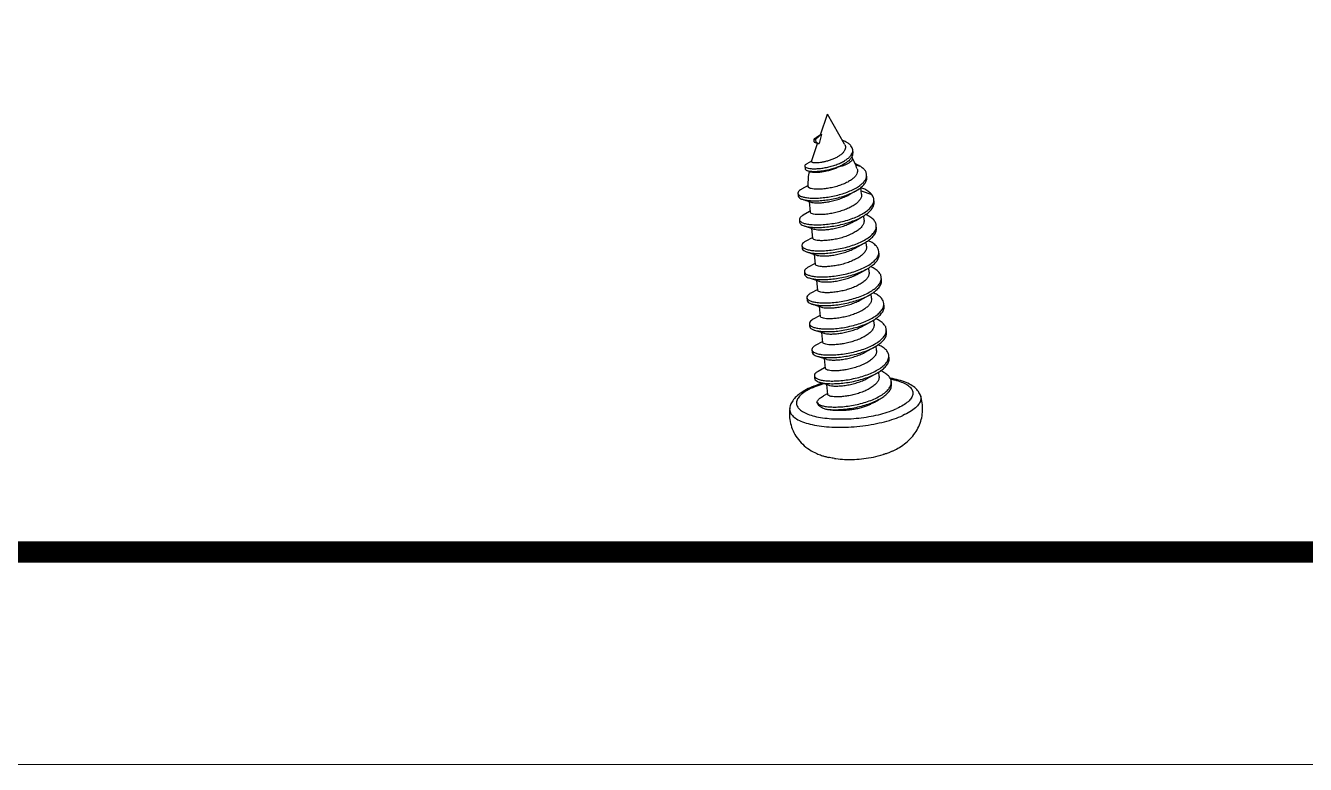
# Model space of a CAD drawing. Header units: millimetres. Extents: x 6083 to 6448, y 1315 to 1569.
# Drawn here: x 6223.94 to 6261.82, y 1315.04 to 1336.91 of the extents above; entities that cross this region are included whole.
import ezdxf

# ---------------------------------------------------------------- set-up
doc = ezdxf.new("R2010")
doc.units = ezdxf.units.MM
doc.layers.add('3_ALL_AXES', color=7, linetype='Continuous')
doc.layers.add('from', color=7, linetype='Continuous', lineweight=13)

# ---------------------------------------------------------------- blocks, each defined once
blk = doc.blocks.new('A$C496B05E0')
at = {"color": 7, "linetype": 'Continuous'}
for p, q in [((14.581, 20.322), (14.337, 20.113)), ((14.581, 20.322), (14.478, 19.963)), ((14.269, 20.127), (14.279, 20.022)), ((14.337, 20.113), (14.347, 20.008)), ((14.347, 20.008), (14.478, 19.963)), ((15.819, 19.606), (15.809, 19.711)), ((14.178, 19.238), (14.179, 19.245)), ((13.915, 19.064), (13.925, 18.959)), ((14.006, 18.892), (14.085, 18.864)), ((14.085, 18.864), (14.133, 18.847)), ((15.284, 19.053), (15.398, 19.115)), ((15.917, 19.122), (16.087, 19.069)), ((16.367, 18.63), (16.357, 18.735)), ((14.043, 18.301), (13.791, 18.161)), ((13.645, 17.994), (13.655, 17.889)), ((16.146, 18.089), (16.56, 17.944)), ((16.65, 17.651), (16.64, 17.756)), ((14.105, 17.27), (13.854, 17.131)), ((14.095, 17.666), (14.159, 17.644)), ((14.133, 17.286), (14.105, 17.27)), ((13.703, 16.956), (13.713, 16.851)), ((13.895, 16.707), (14.166, 16.619)), ((15.83, 16.873), (15.924, 16.926)), ((15.924, 16.926), (16.164, 17.059)), ((16.748, 16.624), (16.738, 16.729)), ((14.204, 16.243), (13.953, 16.104)), ((14.166, 16.619), (14.274, 16.583)), ((14.232, 16.259), (14.204, 16.243)), ((13.801, 15.929), (13.812, 15.823)), ((13.994, 15.68), (14.265, 15.592)), ((16.847, 15.597), (16.837, 15.702)), ((14.303, 15.216), (14.052, 15.077)), ((14.265, 15.592), (14.373, 15.556)), ((14.331, 15.231), (14.303, 15.216)), ((13.9, 14.901), (13.91, 14.796)), ((14.092, 14.653), (14.364, 14.565)), ((16.028, 14.819), (16.122, 14.872)), ((16.122, 14.872), (16.361, 15.005)), ((16.946, 14.569), (16.936, 14.674)), ((14.401, 14.188), (14.15, 14.049)), ((14.364, 14.565), (14.471, 14.529)), ((14.429, 14.204), (14.401, 14.188)), ((13.999, 13.874), (14.009, 13.769)), ((16.126, 13.792), (16.22, 13.845)), ((16.22, 13.845), (16.46, 13.977)), ((17.044, 13.542), (17.034, 13.647)), ((14.191, 13.626), (14.462, 13.537)), ((14.5, 13.161), (14.249, 13.022)), ((14.462, 13.537), (14.57, 13.502)), ((14.528, 13.177), (14.5, 13.161)), ((14.097, 12.847), (14.108, 12.742)), ((16.225, 12.764), (16.319, 12.817)), ((16.319, 12.817), (16.559, 12.95)), ((14.29, 12.598), (14.561, 12.51)), ((14.599, 12.134), (14.348, 11.995)), ((14.561, 12.51), (14.669, 12.474)), ((14.627, 12.15), (14.599, 12.134)), ((17.143, 12.515), (17.133, 12.62)), ((14.196, 11.819), (14.206, 11.714)), ((16.324, 11.737), (16.418, 11.79)), ((16.418, 11.79), (16.657, 11.923)), ((14.389, 11.571), (14.66, 11.483)), ((14.66, 11.483), (14.767, 11.447)), ((14.725, 11.122), (14.697, 11.107)), ((17.242, 11.488), (17.232, 11.593)), ((14.295, 10.792), (14.305, 10.687)), ((14.697, 11.107), (14.446, 10.968)), ((16.422, 10.71), (16.516, 10.763)), ((16.516, 10.763), (16.756, 10.896)), ((14.487, 10.544), (14.758, 10.456)), ((14.758, 10.456), (14.866, 10.42)), ((17.34, 10.46), (17.33, 10.565)), ((14.796, 10.079), (14.655, 10.001)), ((14.824, 10.095), (14.796, 10.079)), ((16.513, 9.678), (16.521, 9.683)), ((16.521, 9.683), (16.615, 9.735)), ((16.615, 9.735), (16.855, 9.868)), ((16.919, 10.016), (16.921, 10.018)), ((17.049, 7.7), (17.103, 7.721)), ((15.086, 7.532), (15.141, 7.523))]:
    blk.add_line(p, q, dxfattribs=at)
for points in [[(14.539, 20.3), (14.451, 20.242), (14.359, 20.186), (14.28, 20.139)], [(14.287, 20.014), (14.363, 19.982), (14.419, 19.957)], [(14.185, 19.261), (14.086, 19.205), (13.998, 19.157)], [(15.398, 19.115), (15.434, 19.138), (15.488, 19.17)], [(13.822, 17.756), (13.955, 17.712), (14.095, 17.666)], [(15.696, 17.956), (15.814, 18.023), (15.929, 18.088)], [(15.929, 15.846), (16.023, 15.899), (16.145, 15.967), (16.263, 16.032)]]:
    blk.add_lwpolyline(points, dxfattribs=at)
for centre, radius, start, end in [((14.284, 19.221), 0.107, 166.7518, 170.7097), ((14.294, 19.218), 0.117, 161.2579, 166.7212), ((15.375, 19.665), 0.464, 325.3161, 327.4496), ((15.509, 19.696), 0.302, 341.8946, 343.1491), ((15.472, 18.881), 0.925, 299.1442, 300.0195), ((16.378, 16.705), 0.362, 344.2362, 347.3072), ((16.882, 11.566), 0.351, 346.1084, 347.3047), ((15.917, 11.381), 1.804, 289.285, 289.5618)]:
    blk.add_arc(centre, radius, start, end, dxfattribs=at)
for points, start_tangent, end_tangent in [([(14.548, 20.305), (14.539, 20.301)], (-0.92168, -0.38795), (-0.884804, -0.465964)), ([(14.581, 20.322), (14.548, 20.305)], (-0.897848, -0.440305), (-0.92168, -0.38795)), ([(14.271, 20.127), (14.271, 20.123), (14.272, 20.121)], (-0.146103, -0.989269), (0.68667, -0.726969)), ([(14.279, 20.14), (14.274, 20.135), (14.271, 20.127)], (-0.775171, -0.631751), (-0.146103, -0.989269)), ([(14.272, 20.121), (14.292, 20.115), (14.337, 20.113)], (0.68667, -0.726969), (0.999943, 0.010656)), ([(14.281, 20.022), (14.281, 20.018), (14.287, 20.013)], (-0.146103, -0.989269), (0.941361, -0.337402)), ([(14.287, 20.013), (14.302, 20.01), (14.347, 20.008)], (0.941361, -0.337402), (0.999943, 0.010656)), ([(14.419, 19.957), (14.436, 19.957), (14.478, 19.963)], (-0.563443, -0.826155), (0.983211, 0.18247)), ([(15.809, 19.711), (15.789, 19.788), (15.735, 19.873), (15.651, 19.949), (15.542, 20.016), (15.413, 20.072), (15.402, 20.076)], (-0.097612, 0.995225), (-0.941279, 0.337629)), ([(15.486, 19.926), (15.49, 19.919), (15.517, 19.837), (15.512, 19.751), (15.475, 19.662), (15.406, 19.575)], (0.492028, -0.87058), (-0.701428, -0.71274)), ([(15.798, 19.609), (15.81, 19.697), (15.809, 19.711)], (0.289862, 0.957069), (-0.097612, 0.995225)), ([(13.917, 19.064), (13.921, 19.045), (13.966, 19.009), (14.05, 18.982), (14.17, 18.966), (14.318, 18.963), (14.489, 18.974), (14.675, 18.999), (14.867, 19.039), (15.058, 19.092), (15.24, 19.158), (15.406, 19.235), (15.548, 19.32), (15.663, 19.411), (15.747, 19.506), (15.796, 19.603)], (0.077729, -0.996975), (0.310746, 0.950493)), ([(15.406, 19.575), (15.317, 19.499), (15.208, 19.429), (15.083, 19.365), (14.948, 19.31), (14.807, 19.266), (14.668, 19.232), (14.536, 19.209), (14.419, 19.197), (14.319, 19.195), (14.243, 19.202), (14.196, 19.217), (14.178, 19.238)], (-0.701428, -0.71274), (-0.083247, 0.996529)), ([(15.488, 19.17), (15.559, 19.215), (15.674, 19.306), (15.757, 19.401)], (0.859965, 0.510353), (0.568838, 0.822449)), ([(15.766, 19.416), (15.806, 19.497), (15.82, 19.592), (15.819, 19.606)], (0.537823, 0.843058), (-0.097612, 0.995225)), ([(13.998, 19.157), (13.962, 19.134), (13.919, 19.088), (13.917, 19.064)], (-0.87389, -0.486123), (0.077729, -0.996975)), ([(13.927, 18.959), (13.932, 18.94), (13.976, 18.904), (14.006, 18.892)], (0.077729, -0.996975), (0.943279, -0.332)), ([(14.006, 18.892), (14.061, 18.877), (14.18, 18.861), (14.329, 18.858), (14.5, 18.869), (14.685, 18.894), (14.877, 18.934), (15.068, 18.987), (15.25, 19.053), (15.416, 19.129), (15.488, 19.17)], (0.943279, -0.332), (0.859965, 0.510353)), ([(14.133, 18.846), (14.172, 18.836), (14.26, 18.825), (14.375, 18.824), (14.509, 18.834), (14.659, 18.855), (14.818, 18.888), (14.979, 18.932), (15.137, 18.988), (15.284, 19.053)], (0.936834, -0.349774), (0.895537, 0.444987)), ([(15.284, 19.053), (15.438, 19.094), (15.572, 19.145)], (0.976013, 0.217714), (0.911266, 0.411819)), ([(15.984, 18.956), (15.996, 18.905), (15.989, 18.811), (15.946, 18.716), (15.869, 18.621), (15.759, 18.53)], (0.327393, -0.944888), (-0.813962, -0.580918)), ([(16.087, 19.069), (15.912, 19.151), (15.901, 19.155)], (-0.867772, 0.496962), (-0.935208, 0.354098)), ([(16.357, 18.735), (16.352, 18.766), (16.306, 18.876), (16.217, 18.978), (16.087, 19.069)], (-0.092725, 0.995692), (-0.867772, 0.496962)), ([(16.35, 18.637), (16.352, 18.649), (16.357, 18.735)], (0.227481, 0.973783), (-0.092725, 0.995692)), ([(13.682, 17.928), (13.745, 17.887), (13.867, 17.845), (14.03, 17.817), (14.23, 17.804), (14.457, 17.808), (14.703, 17.829), (14.96, 17.869), (15.218, 17.925), (15.467, 17.998), (15.699, 18.086), (15.905, 18.185), (16.079, 18.294), (16.118, 18.324)], (0.726051, -0.687641), (0.784717, 0.619855)), ([(15.759, 18.53), (15.608, 18.437), (15.429, 18.354), (15.23, 18.283), (15.022, 18.226), (14.815, 18.186), (14.617, 18.161), (14.436, 18.152), (14.283, 18.158), (14.163, 18.177), (14.083, 18.208), (14.046, 18.246), (14.044, 18.258)], (-0.813962, -0.580918), (0.016347, 0.999866)), ([(15.929, 18.088), (16.089, 18.189), (16.224, 18.305), (16.316, 18.424), (16.362, 18.544), (16.367, 18.63)], (0.872677, 0.488298), (-0.092725, 0.995692)), ([(16.118, 18.324), (16.214, 18.41), (16.306, 18.53), (16.35, 18.637)], (0.784717, 0.619855), (0.227481, 0.973783)), ([(16.56, 17.944), (16.444, 18.055), (16.282, 18.152), (16.135, 18.215)], (-0.618963, 0.78542), (-0.937742, 0.347332)), ([(13.791, 18.161), (13.747, 18.135), (13.67, 18.068), (13.644, 18.002), (13.645, 17.994)], (-0.876699, -0.481039), (0.122135, -0.992513)), ([(13.645, 17.994), (13.67, 17.941), (13.682, 17.928)], (0.122135, -0.992513), (0.726051, -0.687641)), ([(13.655, 17.889), (13.68, 17.835), (13.755, 17.782), (13.822, 17.756)], (0.122135, -0.992513), (0.949985, -0.312295)), ([(13.822, 17.756), (13.877, 17.74), (14.041, 17.712), (14.24, 17.699), (14.467, 17.703), (14.713, 17.724), (14.97, 17.764), (15.228, 17.82), (15.477, 17.893), (15.709, 17.981), (15.915, 18.08), (15.929, 18.088)], (0.949985, -0.312295), (0.872677, 0.488298)), ([(16.158, 17.96), (16.155, 17.89), (16.114, 17.777), (16.029, 17.665), (15.904, 17.558), (15.745, 17.459), (15.558, 17.371), (15.354, 17.296), (15.14, 17.235), (14.926, 17.191), (14.723, 17.163), (14.538, 17.152), (14.381, 17.156), (14.259, 17.173), (14.177, 17.201), (14.139, 17.238), (14.138, 17.248)], (0.093392, -0.995629), (-0.014378, 0.999897)), ([(14.159, 17.643), (14.195, 17.634), (14.304, 17.619), (14.446, 17.615), (14.617, 17.626), (14.808, 17.653), (15.011, 17.694), (15.218, 17.751), (15.421, 17.824), (15.61, 17.909), (15.696, 17.956)], (0.947445, -0.319917), (0.865941, 0.500145)), ([(15.922, 18.073), (15.813, 18.02)], (-0.873345, -0.487102), (-0.920312, -0.391185)), ([(16.044, 18.158), (16.031, 18.147), (15.934, 18.08)], (-0.740485, -0.672073), (-0.865802, -0.500387)), ([(16.639, 17.756), (16.627, 17.82), (16.56, 17.944)], (-0.095484, 0.995431), (-0.618963, 0.78542)), ([(16.634, 17.657), (16.639, 17.689), (16.639, 17.756)], (0.211094, 0.977466), (-0.095484, 0.995431)), ([(13.74, 16.887), (13.802, 16.846), (13.93, 16.799), (14.105, 16.767), (14.32, 16.751), (14.567, 16.754), (14.836, 16.777), (15.118, 16.819), (15.402, 16.881), (15.678, 16.961), (15.934, 17.058), (16.162, 17.169), (16.353, 17.291), (16.499, 17.421), (16.596, 17.555), (16.634, 17.657)], (0.715012, -0.699112), (0.211094, 0.977466)), ([(16.164, 17.059), (16.172, 17.064), (16.363, 17.186), (16.509, 17.316), (16.606, 17.45), (16.649, 17.584), (16.65, 17.651)], (0.876384, 0.481613), (-0.095484, 0.995431)), ([(13.854, 17.131), (13.823, 17.113), (13.736, 17.041), (13.703, 16.97), (13.703, 16.956)], (-0.876677, -0.481079), (0.12967, -0.991557)), ([(13.703, 16.956), (13.725, 16.904), (13.74, 16.887)], (0.12967, -0.991557), (0.715012, -0.699112)), ([(13.713, 16.851), (13.735, 16.799), (13.812, 16.741), (13.895, 16.707)], (0.12967, -0.991557), (0.951177, -0.308645)), ([(13.895, 16.707), (13.94, 16.694), (14.115, 16.662), (14.33, 16.646), (14.577, 16.649), (14.846, 16.672), (15.128, 16.714), (15.412, 16.776), (15.688, 16.856), (15.944, 16.953), (16.164, 17.059)], (0.951177, -0.308645), (0.876384, 0.481613)), ([(14.274, 16.583), (14.309, 16.573), (14.427, 16.555), (14.577, 16.55), (14.759, 16.56), (14.963, 16.586), (15.176, 16.629), (15.386, 16.686), (15.593, 16.76), (15.783, 16.848), (15.83, 16.873)], (0.949526, -0.313687), (0.870451, 0.492255)), ([(16.257, 16.933), (16.252, 16.851), (16.205, 16.737), (16.114, 16.624), (15.985, 16.519)], (0.092673, -0.995697), (-0.820587, -0.571522)), ([(16.738, 16.729), (16.737, 16.739), (16.693, 16.867), (16.594, 16.985), (16.446, 17.091), (16.313, 17.156)], (-0.093531, 0.995616), (-0.918074, 0.396408)), ([(16.731, 16.625), (16.738, 16.729)], (0.219652, 0.975578), (-0.093531, 0.995616)), ([(13.802, 15.929), (13.808, 15.904), (13.862, 15.842), (13.97, 15.79), (14.126, 15.751), (14.325, 15.728), (14.56, 15.724), (14.821, 15.738), (15.099, 15.772), (15.384, 15.826), (15.664, 15.899), (15.93, 15.989), (16.17, 16.094), (16.378, 16.212), (16.543, 16.339), (16.661, 16.472), (16.726, 16.606)], (0.072832, -0.997344), (0.271609, 0.962408)), ([(15.985, 16.519), (15.824, 16.421), (15.633, 16.334), (15.425, 16.259), (15.213, 16.202), (15.003, 16.16), (14.802, 16.134), (14.62, 16.124), (14.468, 16.129), (14.351, 16.147), (14.272, 16.176), (14.237, 16.213), (14.236, 16.221)], (-0.820587, -0.571522), (-0.017062, 0.999854)), ([(16.263, 16.032), (16.388, 16.107), (16.553, 16.234), (16.671, 16.367), (16.737, 16.501), (16.748, 16.624)], (0.876422, 0.481544), (-0.093531, 0.995616)), ([(13.953, 16.104), (13.864, 16.044), (13.808, 15.972), (13.802, 15.929)], (-0.875956, -0.482391), (0.072832, -0.997344)), ([(13.813, 15.824), (13.818, 15.798), (13.872, 15.737), (13.98, 15.685), (13.994, 15.68)], (0.072832, -0.997344), (0.952436, -0.304738)), ([(13.994, 15.68), (14.136, 15.646), (14.335, 15.623), (14.57, 15.618), (14.831, 15.633), (15.109, 15.667), (15.394, 15.721), (15.674, 15.793), (15.94, 15.884), (16.181, 15.989), (16.263, 16.032)], (0.952436, -0.304738), (0.876422, 0.481544)), ([(14.372, 15.556), (14.408, 15.546), (14.526, 15.528), (14.677, 15.523), (14.859, 15.533), (15.061, 15.559), (15.271, 15.601), (15.483, 15.658), (15.691, 15.732), (15.881, 15.82), (15.929, 15.846)], (0.949046, -0.315138), (0.870451, 0.492255)), ([(16.355, 15.906), (16.35, 15.819), (16.303, 15.707), (16.212, 15.596), (16.084, 15.491)], (0.092098, -0.99575), (-0.820587, -0.571522)), ([(16.837, 15.702), (16.816, 15.788), (16.74, 15.91), (16.612, 16.021), (16.436, 16.119), (16.414, 16.128)], (-0.098465, 0.995141), (-0.917195, 0.398438)), ([(16.831, 15.601), (16.838, 15.658), (16.837, 15.702)], (0.21573, 0.976453), (-0.098465, 0.995141)), ([(13.935, 14.835), (14.018, 14.783), (14.154, 14.738), (14.337, 14.709), (14.558, 14.696), (14.809, 14.702), (15.081, 14.728), (15.365, 14.774), (15.648, 14.839), (15.921, 14.922), (16.173, 15.021), (16.395, 15.134), (16.579, 15.258), (16.717, 15.389), (16.805, 15.523), (16.831, 15.601)], (0.698811, -0.715307), (0.21573, 0.976453)), ([(16.084, 15.491), (15.923, 15.395), (15.737, 15.308), (15.532, 15.235), (15.32, 15.176), (15.109, 15.134), (14.909, 15.108), (14.727, 15.097), (14.574, 15.101), (14.453, 15.119), (14.373, 15.147), (14.336, 15.184), (14.335, 15.193)], (-0.820587, -0.571522), (-0.016357, 0.999866)), ([(16.361, 15.005), (16.405, 15.029), (16.589, 15.153), (16.727, 15.284), (16.815, 15.418), (16.848, 15.552), (16.847, 15.597)], (0.876279, 0.481804), (-0.098465, 0.995141)), ([(14.052, 15.077), (14.001, 15.046), (13.923, 14.974), (13.9, 14.904), (13.9, 14.901)], (-0.87575, -0.482765), (0.106398, -0.994324)), ([(13.9, 14.901), (13.932, 14.839), (13.935, 14.835)], (0.106398, -0.994324), (0.698811, -0.715307)), ([(13.91, 14.796), (13.942, 14.734), (14.028, 14.677), (14.093, 14.653)], (0.106398, -0.994324), (0.951345, -0.308126)), ([(14.093, 14.653), (14.164, 14.633), (14.347, 14.603), (14.568, 14.591), (14.819, 14.597), (15.091, 14.623), (15.375, 14.669), (15.658, 14.734), (15.931, 14.817), (16.183, 14.916), (16.361, 15.005)], (0.951345, -0.308126), (0.876279, 0.481804)), ([(14.471, 14.529), (14.511, 14.518), (14.632, 14.5), (14.785, 14.496), (14.967, 14.507), (15.166, 14.533), (15.378, 14.575), (15.589, 14.634), (15.795, 14.707), (15.981, 14.794), (16.028, 14.819)], (0.947887, -0.318607), (0.870451, 0.492255)), ([(16.454, 14.878), (16.448, 14.789), (16.4, 14.678), (16.31, 14.568), (16.182, 14.464)], (0.092296, -0.995732), (-0.820587, -0.571522)), ([(16.936, 14.674), (16.931, 14.707), (16.877, 14.833), (16.77, 14.949), (16.613, 15.053), (16.51, 15.102)], (-0.092093, 0.99575), (-0.918237, 0.396031)), ([(16.93, 14.575), (16.936, 14.674)], (0.207689, 0.978195), (-0.092093, 0.99575)), ([(14.04, 13.801), (14.074, 13.777), (14.191, 13.728), (14.355, 13.692), (14.561, 13.672), (14.801, 13.67), (15.065, 13.688), (15.345, 13.725), (15.63, 13.782), (15.908, 13.858), (16.17, 13.951), (16.406, 14.059), (16.607, 14.179), (16.764, 14.307), (16.873, 14.44), (16.93, 14.575)], (0.757557, -0.652769), (0.207689, 0.978195)), ([(16.182, 14.464), (16.022, 14.367), (15.836, 14.281), (15.635, 14.209), (15.425, 14.151), (15.214, 14.108), (15.011, 14.081), (14.831, 14.07), (14.678, 14.074), (14.555, 14.091), (14.473, 14.12), (14.435, 14.156), (14.434, 14.166)], (-0.820587, -0.571522), (-0.016363, 0.999866)), ([(16.46, 13.977), (16.617, 14.073), (16.774, 14.202), (16.883, 14.335), (16.94, 14.47), (16.946, 14.569)], (0.876502, 0.481398), (-0.092093, 0.99575)), ([(14.15, 14.049), (14.148, 14.048), (14.048, 13.977), (14.002, 13.906), (14, 13.874)], (-0.876967, -0.480551), (0.104102, -0.994567)), ([(14, 13.874), (14.011, 13.838), (14.04, 13.801)], (0.104102, -0.994567), (0.757557, -0.652769)), ([(14.01, 13.769), (14.021, 13.733), (14.084, 13.672), (14.191, 13.626)], (0.104102, -0.994567), (0.952191, -0.305504)), ([(14.191, 13.626), (14.201, 13.623), (14.365, 13.587), (14.571, 13.567), (14.811, 13.565), (15.075, 13.583), (15.355, 13.62), (15.64, 13.677), (15.919, 13.753), (16.181, 13.846), (16.416, 13.954), (16.46, 13.977)], (0.952191, -0.305504), (0.876502, 0.481398)), ([(14.57, 13.501), (14.613, 13.49), (14.735, 13.473), (14.889, 13.469), (15.069, 13.48), (15.271, 13.507), (15.483, 13.55), (15.693, 13.608), (15.894, 13.68), (16.08, 13.766), (16.126, 13.792)], (0.947364, -0.320159), (0.870451, 0.492255)), ([(16.553, 13.851), (16.554, 13.838), (16.539, 13.736), (16.487, 13.633), (16.4, 13.533), (16.281, 13.437)], (0.097683, -0.995218), (-0.820587, -0.571522)), ([(17.034, 13.647), (17.004, 13.756), (16.918, 13.877), (16.781, 13.985), (16.614, 14.073)], (-0.098749, 0.995112), (-0.916828, 0.399282)), ([(17.027, 13.545), (17.036, 13.628), (17.034, 13.647)], (0.218877, 0.975753), (-0.098749, 0.995112)), ([(14.143, 12.771), (14.24, 12.717), (14.387, 12.676), (14.578, 12.65), (14.806, 12.641), (15.062, 12.651), (15.337, 12.681), (15.62, 12.731), (15.902, 12.8), (16.171, 12.886), (16.417, 12.988), (16.632, 13.103), (16.807, 13.228), (16.935, 13.36), (17.012, 13.494), (17.027, 13.545)], (0.761869, -0.647732), (0.218877, 0.975753)), ([(16.281, 13.437), (16.121, 13.34), (15.933, 13.253), (15.729, 13.18), (15.521, 13.123), (15.308, 13.08), (15.104, 13.053), (14.921, 13.042), (14.769, 13.047), (14.649, 13.065), (14.568, 13.094), (14.533, 13.131), (14.532, 13.139)], (-0.820587, -0.571522), (-0.017633, 0.999845)), ([(16.559, 12.95), (16.648, 13.002), (16.821, 13.127), (16.948, 13.258), (17.024, 13.392), (17.046, 13.525), (17.044, 13.542)], (0.876316, 0.481737), (-0.098482, 0.995139)), ([(14.249, 13.022), (14.177, 12.975), (14.111, 12.904), (14.098, 12.847)], (-0.875001, -0.484121), (0.063137, -0.998005)), ([(14.098, 12.847), (14.1, 12.835), (14.143, 12.771)], (0.063137, -0.998005), (0.761869, -0.647732)), ([(14.108, 12.742), (14.111, 12.725), (14.158, 12.662), (14.258, 12.609), (14.29, 12.598)], (0.061972, -0.998078), (0.95224, -0.305351)), ([(14.29, 12.598), (14.407, 12.569), (14.6, 12.544), (14.828, 12.536), (15.085, 12.547), (15.36, 12.578), (15.642, 12.629), (15.923, 12.698), (16.19, 12.785), (16.435, 12.887), (16.559, 12.95)], (0.95224, -0.305351), (0.876316, 0.481737)), ([(14.668, 12.474), (14.706, 12.464), (14.827, 12.446), (14.979, 12.441), (15.162, 12.452), (15.366, 12.479), (15.578, 12.522), (15.787, 12.579), (15.99, 12.652), (16.178, 12.739), (16.225, 12.764)], (0.948859, -0.315702), (0.870451, 0.492255)), ([(16.651, 12.824), (16.646, 12.74), (16.599, 12.627), (16.508, 12.514), (16.38, 12.409)], (0.092671, -0.995697), (-0.820587, -0.571522)), ([(17.133, 12.62), (17.12, 12.686), (17.052, 12.809), (16.932, 12.922), (16.764, 13.022), (16.708, 13.047)], (-0.095765, 0.995404), (-0.917885, 0.396847)), ([(14.233, 11.752), (14.3, 11.707), (14.43, 11.661), (14.606, 11.63), (14.822, 11.615), (15.07, 11.618), (15.339, 11.642), (15.621, 11.684), (15.904, 11.747), (16.179, 11.827), (16.434, 11.924), (16.661, 12.035), (16.85, 12.157), (16.995, 12.287), (17.09, 12.421), (17.127, 12.52)], (0.708488, -0.705723), (0.211499, 0.977378)), ([(16.38, 12.409), (16.218, 12.312), (16.026, 12.224), (15.818, 12.15), (15.607, 12.092), (15.396, 12.051), (15.193, 12.025), (15.012, 12.015), (14.861, 12.02), (14.744, 12.038), (14.666, 12.067), (14.632, 12.104), (14.631, 12.111)], (-0.820587, -0.571522), (-0.018967, 0.99982)), ([(16.657, 11.923), (16.697, 11.945), (16.881, 12.068), (17.019, 12.198), (17.108, 12.332), (17.144, 12.465), (17.143, 12.515)], (0.876286, 0.481791), (-0.097815, 0.995205)), ([(17.127, 12.52), (17.133, 12.555), (17.133, 12.62)], (0.211499, 0.977378), (-0.095765, 0.995404)), ([(14.348, 11.995), (14.31, 11.973), (14.226, 11.901), (14.196, 11.831), (14.196, 11.819)], (-0.876413, -0.48156), (0.126806, -0.991928)), ([(14.196, 11.819), (14.221, 11.765), (14.233, 11.752)], (0.126806, -0.991928), (0.708488, -0.705723)), ([(14.206, 11.714), (14.24, 11.65), (14.327, 11.594), (14.389, 11.571)], (0.096463, -0.995337), (0.951447, -0.307813)), ([(14.389, 11.571), (14.464, 11.55), (14.647, 11.521), (14.867, 11.509), (15.117, 11.516), (15.388, 11.541), (15.67, 11.587), (15.952, 11.652), (16.224, 11.734), (16.475, 11.833), (16.657, 11.923)], (0.951447, -0.307813), (0.876286, 0.481791)), ([(14.767, 11.447), (14.802, 11.437), (14.919, 11.419), (15.069, 11.414), (15.251, 11.424), (15.454, 11.45), (15.664, 11.491), (15.876, 11.549), (16.084, 11.623), (16.275, 11.711), (16.324, 11.737)], (0.949509, -0.313741), (0.870452, 0.492254)), ([(16.75, 11.797), (16.745, 11.713), (16.698, 11.6), (16.607, 11.488), (16.478, 11.382)], (0.092224, -0.995738), (-0.820587, -0.571522)), ([(17.232, 11.593), (17.229, 11.614), (17.18, 11.74), (17.078, 11.857), (16.926, 11.962), (16.806, 12.02)], (-0.09233, 0.995728), (-0.918248, 0.396006)), ([(14.337, 10.719), (14.365, 10.699), (14.478, 10.648), (14.64, 10.611), (14.843, 10.591), (15.08, 10.588), (15.343, 10.604), (15.622, 10.64), (15.906, 10.696), (16.185, 10.77), (16.447, 10.862), (16.685, 10.968), (16.888, 11.087), (17.049, 11.214), (17.162, 11.347), (17.223, 11.482)], (0.764591, -0.644516), (0.240082, 0.970753)), ([(16.478, 11.382), (16.318, 11.286), (16.13, 11.199), (15.923, 11.125), (15.711, 11.066), (15.5, 11.024), (15.3, 10.998), (15.118, 10.988), (14.965, 10.993), (14.846, 11.01), (14.767, 11.039), (14.731, 11.075), (14.73, 11.084)], (-0.820587, -0.571522), (-0.015821, 0.999875)), ([(16.756, 10.896), (16.937, 11.009), (17.088, 11.138), (17.19, 11.271), (17.239, 11.405), (17.242, 11.488)], (0.876476, 0.481445), (-0.093315, 0.995637)), ([(17.225, 11.489), (17.232, 11.593)], (0.219762, 0.975554), (-0.09233, 0.995728)), ([(14.446, 10.968), (14.348, 10.899), (14.299, 10.827), (14.296, 10.792)], (-0.876824, -0.480811), (0.093953, -0.995577)), ([(14.296, 10.792), (14.305, 10.759), (14.337, 10.719)], (0.093953, -0.995577), (0.764591, -0.644516)), ([(14.306, 10.687), (14.325, 10.638), (14.399, 10.58), (14.487, 10.544)], (0.128987, -0.991646), (0.951301, -0.308264)), ([(14.487, 10.544), (14.524, 10.533), (14.696, 10.5), (14.907, 10.483), (15.151, 10.485), (15.418, 10.506), (15.698, 10.546), (15.981, 10.606), (16.256, 10.685), (16.513, 10.779), (16.743, 10.889), (16.756, 10.896)], (0.951301, -0.308264), (0.876476, 0.481445)), ([(14.866, 10.419), (14.904, 10.409), (15.023, 10.391), (15.176, 10.387), (15.358, 10.397), (15.558, 10.423), (15.768, 10.465), (15.98, 10.523), (16.187, 10.597), (16.376, 10.684), (16.422, 10.71)], (0.948394, -0.317094), (0.870451, 0.492255)), ([(16.849, 10.769), (16.842, 10.68), (16.795, 10.57), (16.705, 10.459), (16.577, 10.355)], (0.092221, -0.995739), (-0.820587, -0.571522)), ([(17.33, 10.565), (17.302, 10.67), (17.217, 10.791), (17.082, 10.9), (16.909, 10.991)], (-0.099019, 0.995086), (-0.917198, 0.398431)), ([(16.577, 10.355), (16.417, 10.258), (16.232, 10.173), (16.029, 10.1), (15.818, 10.041), (15.607, 9.998), (15.405, 9.972), (15.225, 9.961), (15.071, 9.965), (14.949, 9.982), (14.867, 10.01), (14.83, 10.047), (14.829, 10.057)], (-0.820587, -0.571522), (-0.017872, 0.99984)), ([(16.855, 9.868), (16.991, 9.951), (17.153, 10.078), (17.268, 10.21), (17.33, 10.344), (17.34, 10.46)], (0.876458, 0.481478), (-0.09283, 0.995682)), ([(16.921, 10.018), (17.098, 10.142), (17.228, 10.274), (17.307, 10.408), (17.324, 10.463)], (0.853891, 0.520451), (0.218493, 0.975839)), ([(17.324, 10.463), (17.332, 10.542), (17.33, 10.565)], (0.218493, 0.975839), (-0.099019, 0.995086)), ([(14.395, 9.755), (14.437, 9.691), (14.533, 9.637), (14.678, 9.595), (14.867, 9.569), (15.094, 9.559), (15.349, 9.569), (15.623, 9.598), (15.907, 9.647), (16.188, 9.715), (16.458, 9.801), (16.705, 9.903), (16.919, 10.016)], (0.213228, -0.977003), (0.85452, 0.519418)), ([(14.395, 9.755), (14.459, 9.854), (14.57, 9.949), (14.655, 10.001)], (0.359165, 0.933274), (0.875058, 0.484019)), ([(14.395, 9.755), (14.429, 9.675), (14.501, 9.601), (14.608, 9.535), (14.748, 9.479)], (0.176457, -0.984308), (0.950651, -0.310261)), ([(14.748, 9.479), (14.95, 9.458), (15.186, 9.455), (15.448, 9.471), (15.726, 9.507), (16.009, 9.562), (16.287, 9.636), (16.55, 9.727), (16.788, 9.833), (16.855, 9.868)], (0.987454, -0.15791), (0.876458, 0.481478)), ([(14.748, 9.479), (14.881, 9.458), (15.024, 9.443), (15.175, 9.435), (15.336, 9.433), (15.505, 9.44), (15.684, 9.455), (15.869, 9.48), (16.057, 9.517), (16.236, 9.565), (16.389, 9.619), (16.513, 9.678)], (0.982351, -0.187049), (0.873874, 0.486153)), ([(16.852, 9.864), (16.785, 9.809), (16.665, 9.74), (16.522, 9.681)], (-0.711633, -0.702552), (-0.942278, -0.334833)), ([(17.103, 7.721), (17.241, 7.77), (17.348, 7.815)], (0.949015, 0.315232), (0.91505, 0.403339)), ([(15.086, 7.532), (14.897, 7.565), (14.851, 7.575)], (-0.990736, 0.135805), (-0.97517, 0.221456))]:
    blk.add_spline(points, degree=3, dxfattribs=dict(at, start_tangent=start_tangent, end_tangent=end_tangent))
at = {"layer": '3_ALL_AXES', "color": 7, "linetype": 'Continuous'}
for p, q in [((14.532, 20.295), (14.81, 21.12)), ((15.486, 19.927), (14.81, 21.12)), ((14.179, 19.245), (14.419, 19.957)), ((15.78, 19.409), (15.77, 19.427)), ((16.158, 17.96), (16.132, 18.227)), ((14.137, 17.248), (14.097, 17.665)), ((16.257, 16.933), (16.24, 17.107)), ((14.236, 16.221), (14.198, 16.609)), ((16.355, 15.906), (16.339, 16.077)), ((14.334, 15.193), (14.297, 15.581)), ((16.454, 14.878), (16.437, 15.051)), ((14.433, 14.166), (14.396, 14.554)), ((16.553, 13.851), (16.536, 14.024)), ((14.532, 13.139), (14.494, 13.527)), ((16.651, 12.824), (16.635, 12.995)), ((14.63, 12.111), (14.593, 12.499)), ((16.75, 11.797), (16.733, 11.969)), ((14.729, 11.084), (14.692, 11.472)), ((16.849, 10.769), (16.832, 10.943)), ((14.828, 10.057), (14.79, 10.445)), ((17.348, 7.815), (17.373, 7.826))]:
    blk.add_line(p, q, dxfattribs=at)
for centre, radius, start, end in [((13.402, 18.062), 2.732, 19.1067, 29.5357), ((16.796, 18.382), 2.756, 169.9306, 181.6992), ((16.808, 18.382), 2.767, 181.6908, 182.5694), ((15.489, 7.295), 3.317, 112.713, 114.3089), ((15.327, 7.873), 2.69, 114.2928, 116.1839), ((16.269, 10.275), 2.687, 294.2574, 299.3439)]:
    blk.add_arc(centre, radius, start, end, dxfattribs=at)
for points, start_tangent, end_tangent in [([(15.786, 19.396), (15.791, 19.333), (15.755, 19.268), (15.681, 19.204), (15.572, 19.145)], (0.360759, -0.932659), (-0.911266, -0.411819)), ([(15.78, 19.409), (15.786, 19.396)], (0.487776, -0.872969), (0.360759, -0.932659)), ([(18.48, 10.012), (18.397, 10.175), (18.256, 10.327), (18.051, 10.463), (17.776, 10.579), (17.459, 10.664), (17.287, 10.696)], (-0.318354, 0.947972), (-0.987092, 0.160155)), ([(17.305, 10.663), (17.468, 10.628), (17.734, 10.546), (17.943, 10.444), (18.089, 10.326), (18.169, 10.196), (18.179, 10.057), (18.12, 9.914), (17.993, 9.771), (17.802, 9.632), (17.552, 9.502)], (0.982488, -0.186326), (-0.911266, -0.411819)), ([(14.123, 10.318), (13.853, 10.177), (13.626, 10.016), (13.467, 9.851), (13.367, 9.683), (13.321, 9.516)], (-0.911266, -0.411819), (-0.132087, -0.991238)), ([(14.14, 10.286), (13.971, 10.194), (13.779, 10.055), (13.652, 9.912), (13.593, 9.768), (13.603, 9.63), (13.683, 9.499), (13.83, 9.382), (14.039, 9.28), (14.304, 9.198), (14.617, 9.137), (14.969, 9.1), (15.349, 9.088), (15.745, 9.101), (16.145, 9.138), (16.538, 9.199), (16.911, 9.282), (17.252, 9.384), (17.552, 9.502)], (-0.897178, -0.441669), (0.911266, 0.411819)), ([(14.625, 10.502), (14.444, 10.444), (14.208, 10.354)], (-0.958185, -0.286151), (-0.922381, -0.38628)), ([(14.22, 10.324), (14.52, 10.442), (14.665, 10.489)], (0.911266, 0.411819), (0.956917, 0.290361)), ([(17.586, 7.933), (17.664, 7.979), (17.906, 8.151), (18.124, 8.359), (18.307, 8.601), (18.441, 8.861), (18.528, 9.139), (18.564, 9.428), (18.549, 9.722), (18.48, 10.012)], (0.87115, 0.491016), (-0.318354, 0.947972)), ([(18.48, 10.012), (18.492, 9.855), (18.425, 9.694), (18.282, 9.532), (18.066, 9.376), (17.785, 9.229)], (0.312559, -0.949898), (-0.911266, -0.411819)), ([(13.321, 9.516), (13.308, 9.216), (13.352, 8.915), (13.451, 8.626), (13.613, 8.344), (13.833, 8.09), (14.101, 7.88), (14.386, 7.727), (14.579, 7.651)], (-0.132087, -0.991238), (0.946514, -0.322662)), ([(13.321, 9.516), (13.334, 9.373), (13.424, 9.226), (13.59, 9.094), (13.825, 8.979), (14.124, 8.886), (14.477, 8.818), (14.874, 8.776), (15.302, 8.763), (15.748, 8.777), (16.2, 8.819), (16.642, 8.888), (17.062, 8.981), (17.447, 9.096), (17.785, 9.229)], (-0.123858, -0.9923), (0.911266, 0.411819)), ([(14.579, 7.651), (14.703, 7.613), (14.851, 7.575)], (0.946514, -0.322662), (0.975116, -0.221695)), ([(15.141, 7.523), (15.488, 7.493), (15.875, 7.494), (16.249, 7.526), (16.622, 7.587), (17.007, 7.687), (17.049, 7.701)], (0.991249, -0.132004), (0.950307, 0.311313))]:
    blk.add_spline(points, degree=3, dxfattribs=dict(at, start_tangent=start_tangent, end_tangent=end_tangent))

msp = doc.modelspace()

# ---------------------------------------------------------------- linework, layer by layer
at = {"layer": 'from'}
msp.add_lwpolyline([(6082.95, 1315.042), (6447.863, 1315.042), (6447.863, 1568.624), (6082.95, 1568.624)], close=True, dxfattribs=at)
at = {"layer": 'from', "const_width": 0.629}
msp.add_lwpolyline([(6089.239, 1321.331), (6089.239, 1562.335), (6441.574, 1562.335), (6441.574, 1321.331), (6089.239, 1321.331)], dxfattribs=at)

# ---------------------------------------------------------------- block references
at = {"xscale": 0.75, "yscale": 0.75, "zscale": 0.75}
msp.add_blockref('A$C496B05E0', (6236.565, 1318.448), dxfattribs=at)

doc.saveas('drawing.dxf')
